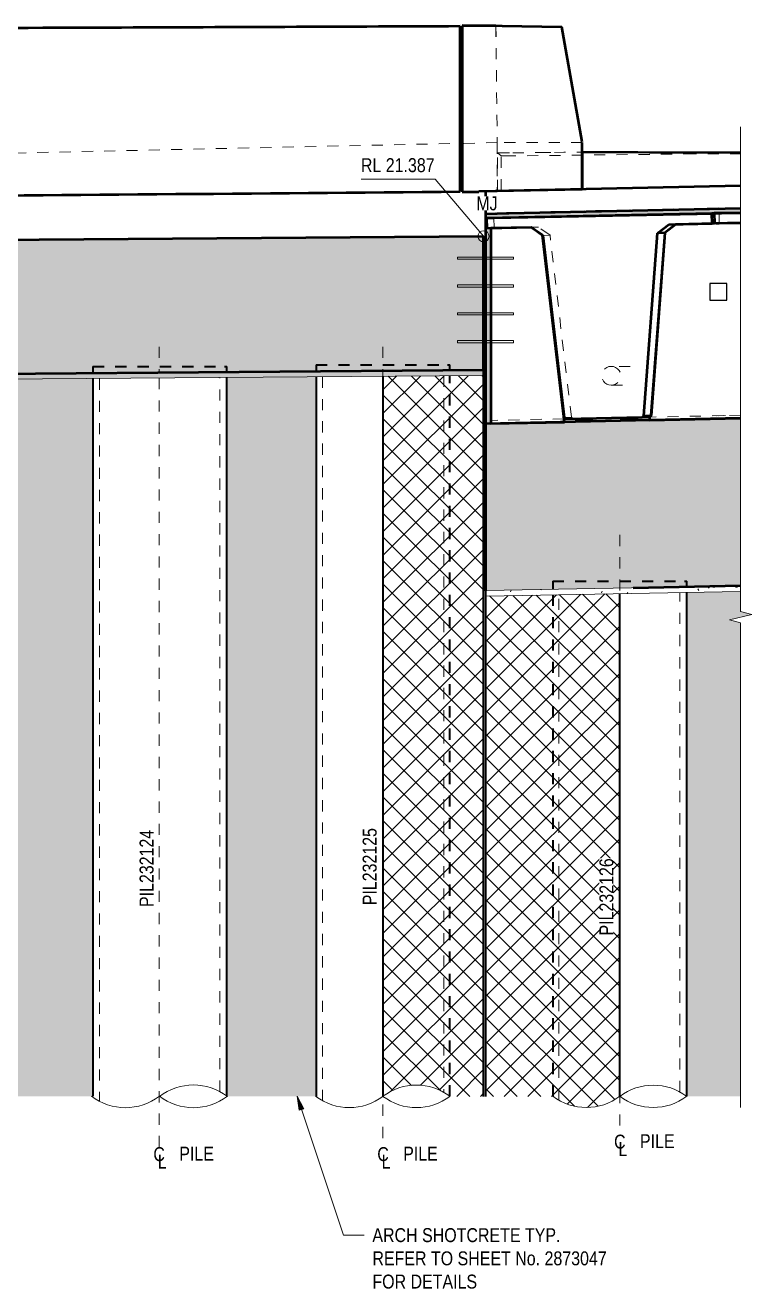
# Model space of a CAD drawing. Header units: metres. Extents: x 0 to 50, y 2 to 551.
# Drawn here: x 32.48 to 38.99, y 11.94 to 23.28 of the extents above; entities that cross this region are included whole.
import ezdxf

# ---------------------------------------------------------------- set-up
doc = ezdxf.new("R2010")
doc.units = ezdxf.units.M
for name, pattern in [('Dash', [0.00635, 0.003175, -0.003175]), ('JacobsCenter', [0.015, 0.009, -0.0015, 0.003, -0.0015]), ('JacobsDash', [0.0045, 0.003, -0.0015])]:
    doc.linetypes.add(name, pattern=pattern)
for name, color, linetype, lineweight in [('A-ANNO-NOTE', 7, 'Continuous', 9), ('A-DETL', 7, 'Continuous', 13), ('A-DETL-GENF', 7, 'Continuous', 9), ('A-FLOR', 7, 'Continuous', 50), ('A-FLOR-HDLN', 7, 'JacobsDash', 18), ('A-GENM', 7, 'Continuous', 35), ('A-GENM-HDLN', 7, 'JacobsDash', 18), ('C-TOPO', 7, 'Continuous', 9), ('C-TOPO-HDLN', 7, 'Dash', 9), ('G-ANNO-DIMS', 7, 'Continuous', 9), ('G-ANNO-TEXT', 7, 'Continuous', 9), ('S-BEAM', 7, 'Continuous', 50), ('S-BEAM-HDLN', 7, 'JacobsDash', 18), ('S-FNDN', 7, 'Continuous', 50), ('S-FNDN-HDLN', 7, 'JacobsDash', 18), ('S-FNDN-IDEN', 7, 'Continuous', 18)]:
    doc.layers.add(name, color=color, linetype=linetype, lineweight=lineweight)
doc.styles.add('Arial Narrow_3', font='ARIALN.TTF', dxfattribs={"height": 0.125})
pattern_1 = [(45, (31.63272, 21.895), (-0.106066, 0.106066), []), (135, (31.63272, 21.895), (-0.106066, -0.106066), [])]
pattern_2 = [(0, (31.63272, 21.895), (0.4064, 0.1016), [0.01676, -0.28804, 0.01676, -0.28804, -1.626]), (0, (31.63272, 21.895), (0.4064, 0.1016), [-0.6096, 0.01676, -0.59284, 0.01676, -0.28804, -0.7112]), (0, (31.63272, 21.895), (0.4064, 0.1016), [-1.524, 0.01676, -0.18644, 0.01676, -0.49124]), (120, (31.78472, 21.945), (-0.2911882, 0.3011527), [0.01676, -0.28804, 0.01676, -0.28804, -1.626]), (120, (31.78472, 21.945), (-0.2911882, 0.3011527), [-0.6096, 0.01676, -0.59284, 0.01676, -0.28804, -0.7112]), (120, (31.78472, 21.945), (-0.2911882, 0.3011527), [-1.524, 0.01676, -0.18644, 0.01676, -0.49124]), (240, (31.83572, 22.149), (-0.1152118, -0.4027527), [0.01676, -0.28804, 0.01676, -1.914]), (240, (31.83572, 22.149), (-0.1152118, -0.4027527), [-0.32156, -0.28804, 0.01676, -0.59284, -1.016]), (240, (31.83572, 22.149), (-0.1152118, -0.4027527), [-1.219, 0.01676, -0.28804, 0.01676, -0.69444]), (240, (31.83572, 22.149), (-0.1152118, -0.4027527), [-1.541, -0.18644, 0.01676, -0.49124])]

# ---------------------------------------------------------------- blocks, each defined once
blk = doc.blocks.new('03_SFR_ACS_Abutment_BR08_Retaining wall CS - ABUTMENT EAST_BR8_1-7988247-DRG-2873063 - ABUTMENT B1 ELEVATION')
at = {"layer": 'S-BEAM', "linetype": 'JacobsDash', "lineweight": 18, "true_color": 0xc0c0c0}
blk.add_hatch(color=9, dxfattribs=at).paths.add_polyline_path([(-1145.823, 20.11), (-1135.842, 20.187), (-1135.842, 21.387), (-1145.823, 21.31), (-1145.823, 20.187)])
at = {"layer": 'S-BEAM'}
for p, q in [((-1145.823, 21.31), (-1135.842, 21.387)), ((-1135.842, 20.187), (-1135.842, 21.387)), ((-1145.823, 21.31), (-1145.823, 20.11)), ((-1145.823, 20.11), (-1135.842, 20.187))]:
    blk.add_line(p, q, dxfattribs=at)
blk = doc.blocks.new('01_SFO_FRP_Pile_CastInPlace_CS_BR08 - CAST-IN-PLACE PILE - 1200-8661432-DRG-2873063 - ABUTMENT B1 ELEVATION')
at = {"layer": 'S-FNDN', "lineweight": 35}
for p, q in [((-1134.02, 18.241), (-1134.02, 18.242)), ((-1134.02, 13.669), (-1134.02, 18.191))]:
    blk.add_line(p, q, dxfattribs=at)
at = {"layer": 'S-FNDN-HDLN', "lineweight": 35}
for p, q in [((-1135.22, 18.293), (-1135.22, 18.219)), ((-1135.22, 18.293), (-1134.041, 18.293)), ((-1134.041, 18.293), (-1134.02, 18.293)), ((-1134.02, 18.242), (-1134.02, 18.293)), ((-1135.22, 18.169), (-1135.22, 13.669))]:
    blk.add_line(p, q, dxfattribs=at)
blk = doc.blocks.new('06_SFR_GCT_Girder_SuperT_BR08Edge_CS - Super T - 1815-6266069-DRG-2873063 - ABUTMENT B1 ELEVATION')
at = {"layer": 'S-BEAM'}
for p, q in [((-1133.537, 21.597), (-1133.773, 21.593)), ((-1133.773, 21.593), (-1133.709, 21.594)), ((-1133.773, 21.593), (-1133.771, 21.503)), ((-1133.709, 21.594), (-1133.537, 21.598)), ((-1133.771, 21.503), (-1133.537, 21.507))]:
    blk.add_line(p, q, dxfattribs=at)
at = {"layer": 'S-BEAM-HDLN', "color": 8, "true_color": 0x808080}
for p, q in [((-1133.763, 21.503), (-1133.707, 21.504)), ((-1133.537, 21.508), (-1133.707, 21.504)), ((-1133.672, 19.779), (-1133.736, 19.776)), ((-1133.537, 19.782), (-1133.672, 19.779))]:
    blk.add_line(p, q, dxfattribs=at)
blk = doc.blocks.new('06_SFR_GCT_Girder_SuperT_BR08Edge_CS - Super T - 1815-6266048-DRG-2873063 - ABUTMENT B1 ELEVATION')
at = {"layer": 'S-BEAM'}
for p, q in [((-1135.104, 19.749), (-1135.12, 19.748)), ((-1134.353, 19.764), (-1134.355, 19.764))]:
    blk.add_line(p, q, dxfattribs=at)
at = {"layer": 'S-BEAM-HDLN', "color": 8, "true_color": 0x808080}
for p, q in [((-1135.712, 19.736), (-1135.777, 19.732)), ((-1135.12, 19.748), (-1135.712, 19.736)), ((-1135.081, 19.749), (-1135.104, 19.749)), ((-1134.419, 19.763), (-1135.078, 19.749)), ((-1134.355, 19.764), (-1134.419, 19.763)), ((-1133.693, 19.778), (-1134.353, 19.764)), ((-1133.693, 19.778), (-1133.757, 19.775))]:
    blk.add_line(p, q, dxfattribs=at)
blk = doc.blocks.new('20_SFR_WSC_ShotcreteWall_ArchFlatBack_Datum - ArchWall_PileSize_1200-8656066-DRG-2873063 - ABUTMENT B1 ELEVATION')
at = {"layer": 'A-GENM', "linetype": 'JacobsDash', "lineweight": 18, "true_color": 0x9ab29e}
h = blk.add_hatch(color=253, dxfattribs=at)
h.paths.add_polyline_path([(-1133.824, 13.669), (-1133.537, 13.669), (-1133.537, 17.919), (-1133.637, 17.944), (-1133.437, 17.994), (-1133.537, 18.019), (-1133.537, 18.2), (-1134.021, 18.191), (-1134.02, 13.669), (-1133.861, 13.669)])
h.paths.add_polyline_path([(-1134.021, 18.241), (-1133.537, 18.25), (-1133.537, 18.251), (-1134.021, 18.241)])
at = {"layer": 'A-GENM', "color": 252, "true_color": 0x888888, "flags": 128}
blk.add_lwpolyline([(-1133.537, 18.251), (-1133.612, 18.25), (-1133.719, 18.247), (-1133.824, 18.245), (-1133.925, 18.243), (-1134.021, 18.241)], dxfattribs=at)
at = {"layer": 'A-GENM-HDLN', "color": 252, "true_color": 0x888888}
for p, q in [((-1134.082, 13.709), (-1134.082, 18.19)), ((-1134.021, 18.241), (-1134.023, 18.241)), ((-1134.023, 18.191), (-1134.023, 13.671))]:
    blk.add_line(p, q, dxfattribs=at)
at = {"layer": 'A-GENM-HDLN', "color": 252, "true_color": 0x888888, "flags": 128}
blk.add_lwpolyline([(-1134.082, 18.24), (-1134.053, 18.241), (-1134.034, 18.241), (-1134.023, 18.241)], dxfattribs=at)
blk = doc.blocks.new('05_SFO_BPE_Twin_Pedestal_Sq125_CS_BR08-ABUT_B - 525 Wide Pedestal _125L x 125W x20H_-6054781-DRG-2873063 - ABUTMENT B1 ELEVATION')
at = {"layer": 'S-FNDN', "lineweight": 35}
for p, q in [((-1135.012, 19.742), (-1134.889, 19.744)), ((-1135.012, 19.722), (-1135.012, 19.742)), ((-1134.889, 19.744), (-1134.868, 19.745)), ((-1134.889, 19.744), (-1134.889, 19.724)), ((-1134.867, 19.725), (-1134.868, 19.745)), ((-1134.606, 19.75), (-1134.483, 19.753)), ((-1134.606, 19.73), (-1134.606, 19.75)), ((-1134.483, 19.753), (-1134.462, 19.753)), ((-1134.483, 19.753), (-1134.483, 19.733)), ((-1134.461, 19.733), (-1134.462, 19.753))]:
    blk.add_line(p, q, dxfattribs=at)
at = {"layer": 'S-FNDN-HDLN', "lineweight": 35}
for p, q in [((-1134.99, 19.722), (-1134.991, 19.742)), ((-1134.584, 19.731), (-1134.585, 19.751))]:
    blk.add_line(p, q, dxfattribs=at)
blk = doc.blocks.new('01_SFO_FRP_Pile_CastInPlace_CS_BR08 - CAST-IN-PLACE PILE - 1200-8641665-DRG-2873063 - ABUTMENT B1 ELEVATION')
at = {"layer": 'S-FNDN', "lineweight": 35}
blk.add_line((-1137.343, 20.125), (-1137.343, 13.668), dxfattribs=at)
at = {"layer": 'S-FNDN-HDLN', "lineweight": 35}
for p, q in [((-1137.343, 20.234), (-1137.343, 20.175)), ((-1137.343, 20.234), (-1136.163, 20.234)), ((-1136.163, 20.234), (-1136.143, 20.234)), ((-1136.143, 20.184), (-1136.143, 20.234)), ((-1136.143, 13.669), (-1136.143, 20.134))]:
    blk.add_line(p, q, dxfattribs=at)
blk = doc.blocks.new('01_SFO_FRP_Pile_CastInPlace_CS_BR08 - CAST-IN-PLACE PILE - 1200-8641633-DRG-2873063 - ABUTMENT B1 ELEVATION')
at = {"layer": 'S-FNDN', "lineweight": 35}
for p, q in [((-1139.343, 20.11), (-1139.343, 13.669)), ((-1138.143, 13.673), (-1138.143, 20.119))]:
    blk.add_line(p, q, dxfattribs=at)
at = {"layer": 'S-FNDN-HDLN', "lineweight": 35}
for p, q in [((-1139.343, 20.218), (-1139.343, 20.16)), ((-1139.343, 20.218), (-1138.163, 20.218)), ((-1138.163, 20.218), (-1138.143, 20.218)), ((-1138.143, 20.169), (-1138.143, 20.218))]:
    blk.add_line(p, q, dxfattribs=at)
blk = doc.blocks.new('20_SFR_WSC_ShotcreteWall_ArchFlatBack_Datum - ArchWall_PileSize_1200-8655727-DRG-2873063 - ABUTMENT B1 ELEVATION')
at = {"layer": 'A-GENM', "linetype": 'JacobsDash', "lineweight": 18, "true_color": 0x9ab29e}
blk.add_hatch(color=253, dxfattribs=at).paths.add_polyline_path([(-1140.105, 13.669), (-1139.343, 13.669), (-1139.343, 20.11), (-1140.143, 20.104), (-1140.143, 13.681), (-1140.125, 13.669), (-1140.119, 13.669)])
at = {"layer": 'A-GENM-HDLN', "color": 252, "true_color": 0x888888}
for p, q in [((-1140.205, 13.718), (-1140.205, 20.103)), ((-1140.147, 20.104), (-1140.147, 13.683)), ((-1139.343, 13.669), (-1139.343, 20.11)), ((-1139.284, 20.11), (-1139.284, 13.624))]:
    blk.add_line(p, q, dxfattribs=at)
blk = doc.blocks.new('20_SFR_WSC_ShotcreteWall_ArchFlatBack_Datum - ArchWall_PileSize_1200-8655988-DRG-2873063 - ABUTMENT B1 ELEVATION')
at = {"layer": 'A-GENM', "linetype": 'JacobsDash', "lineweight": 18, "true_color": 0x9ab29e}
blk.add_hatch(color=253, dxfattribs=at).paths.add_polyline_path([(-1137.343, 13.668), (-1137.343, 20.125), (-1138.143, 20.119), (-1138.143, 13.673), (-1138.137, 13.669), (-1137.345, 13.669)])
at = {"layer": 'A-GENM-HDLN', "color": 252, "true_color": 0x888888}
for p, q in [((-1138.205, 20.169), (-1138.205, 20.17)), ((-1138.205, 13.712), (-1138.205, 20.119)), ((-1138.147, 20.17), (-1138.147, 20.169)), ((-1138.147, 20.119), (-1138.147, 13.675)), ((-1137.343, 13.668), (-1137.343, 20.125)), ((-1137.284, 20.126), (-1137.284, 13.63))]:
    blk.add_line(p, q, dxfattribs=at)
at = {"layer": 'A-GENM-HDLN', "color": 252, "true_color": 0x888888, "flags": 128}
for points in [[(-1138.205, 20.17), (-1138.177, 20.17), (-1138.157, 20.17), (-1138.147, 20.17)], [(-1137.922, 20.171), (-1137.95, 20.171), (-1138.05, 20.17), (-1138.147, 20.17)]]:
    blk.add_lwpolyline(points, dxfattribs=at)
blk = doc.blocks.new('CS_DET_Pile-Column_BreakLine - CS_Tubular BreakLine-5378540-DRG-2873063 - ABUTMENT B1 ELEVATION')
at = {"layer": 'A-DETL-GENF', "lineweight": 18}
for centre, start, end in [((-1140.43, 13.265), 52.9573, 127.0427), ((-1141.04, 14.073), 232.9573, 307.0427), ((-1140.43, 14.073), 232.9573, 307.0427)]:
    blk.add_arc(centre, 0.506, start, end, dxfattribs=at)
blk = doc.blocks.new('CS_DET_Pile-Column_BreakLine - CS_Tubular BreakLine-8855198-DRG-2873063 - ABUTMENT B1 ELEVATION')
at = {"layer": 'A-DETL-GENF', "lineweight": 18}
for centre, start, end in [((-1136.443, 13.271), 52.9573, 127.0427), ((-1137.044, 14.067), 232.9573, 307.0427), ((-1136.443, 14.067), 232.9573, 307.0427)]:
    blk.add_arc(centre, 0.499, start, end, dxfattribs=at)
blk = doc.blocks.new('BREAK LINE - INPUT VIEW SCALE_R13 - Std Break-8008023-DRG-2873063 - ABUTMENT B1 ELEVATION')
at = {"layer": 'A-DETL-GENF'}
for p, q in [((-1133.537, 22.369), (-1133.537, 18.25)), ((-1133.537, 18.2), (-1133.537, 18.019)), ((-1133.437, 17.994), (-1133.637, 17.944)), ((-1133.637, 17.944), (-1133.537, 17.919)), ((-1133.537, 18.019), (-1133.437, 17.994)), ((-1133.537, 17.919), (-1133.537, 13.569))]:
    blk.add_line(p, q, dxfattribs=at)
blk = doc.blocks.new('CS_DET_Pile-Column_BreakLine - CS_Tubular BreakLine-9194527-DRG-2873063 - ABUTMENT B1 ELEVATION')
at = {"layer": 'A-DETL-GENF', "lineweight": 18}
for centre, start, end in [((-1134.32, 13.271), 52.9573, 127.0427), ((-1134.92, 14.067), 232.9573, 307.0427), ((-1134.32, 14.067), 232.9573, 307.0427)]:
    blk.add_arc(centre, 0.498, start, end, dxfattribs=at)
blk = doc.blocks.new('CS_Annot_Centreline Symbol1 - CS_Annot_Centreline Symbol 2-5069981-DRG-2873063 - ABUTMENT B1 ELEVATION')
at = {"layer": 'A-ANNO-NOTE', "char_height": 0.125, "attachment_point": 1, "style": 'Arial Narrow_3'}
for s, insert, width in [('C  ', (-1140.789, 13.213), 0.22046), ('L', (-1140.75, 13.146), 0.0962)]:
    blk.add_mtext(s, dxfattribs=dict(at, insert=insert, width=width))

msp = doc.modelspace()

# ---------------------------------------------------------------- hatches: boundary and pattern name
at = {"layer": 'A-DETL-GENF'}
h = msp.add_hatch(dxfattribs=at)
h.set_pattern_fill('FP_3', color=256, style=0, pattern_type=2)
h.set_pattern_definition(pattern_2)
h.paths.add_polyline_path([(26.6053, 20.06), (36.5868, 20.1368), (36.5868, 20.1868), (26.6053, 20.11)])
h = msp.add_hatch(dxfattribs=at)
h.set_pattern_fill('FP_3', color=256, style=0, pattern_type=2)
h.set_pattern_definition(pattern_2)
h.paths.add_polyline_path([(36.6071, 18.1581), (38.8915, 18.1997), (38.8915, 18.2497), (36.6071, 18.2081)])
at = {"layer": 'A-GENM', "lineweight": 9, "true_color": 0xd9e4d9}
h = msp.add_hatch(dxfattribs=at)
h.set_pattern_fill('FP_2', color=254, style=0, pattern_type=2)
h.set_pattern_definition(pattern_1)
h.paths.add_polyline_path([(36.587, 13.6689), (36.5868, 20.1368), (35.6857, 20.1299), (35.6857, 13.6694), (35.745, 13.7078), (35.81, 13.7377), (35.8787, 13.758), (35.9495, 13.7683), (36.0211, 13.7683), (36.0919, 13.758), (36.1606, 13.7377), (36.2256, 13.7078), (36.2857, 13.6689), (36.3652, 13.6689)])
h = msp.add_hatch(dxfattribs=at)
h.set_pattern_fill('FP_2', color=254, style=0, pattern_type=2)
h.set_pattern_definition(pattern_1)
h.paths.add_polyline_path([(37.5441, 13.5697), (37.6148, 13.5799), (37.6834, 13.6002), (37.7484, 13.6301), (37.8083, 13.6689), (37.8083, 18.18), (36.6071, 18.1581), (36.6071, 18.2035), (36.6064, 18.2035), (36.6064, 13.6689), (37.2083, 13.6689), (37.2683, 13.6301), (37.3332, 13.6002), (37.4018, 13.5799), (37.4726, 13.5697)])
at = {"layer": 'G-ANNO-TEXT'}
msp.add_hatch(color=256, dxfattribs=at).paths.add_polyline_path([(34.9151, 13.6698), (34.9338, 13.5443), (34.9756, 13.5583)])
at = {"layer": 'S-BEAM', "lineweight": 5, "true_color": 0xc0c0c0}
h = msp.add_hatch(color=9, dxfattribs=at)
h.paths.add_polyline_path([(36.6063, 19.7041), (36.6518, 19.7051), (36.6518, 21.4599), (36.617, 21.4592), (36.6152, 21.5492), (36.7544, 21.5525), (38.6555, 21.5915), (38.6555, 21.5926), (38.7197, 21.5943), (38.8915, 21.5978), (38.8915, 21.6387), (36.6063, 21.589), (36.6063, 19.7051)])
h.paths.add_polyline_path([(37.3123, 19.7193), (37.417, 19.7215), (37.4165, 19.7415), (37.5611, 19.7446), (37.5615, 19.7246), (37.8229, 19.7302), (37.8225, 19.7502), (37.967, 19.7533), (37.9674, 19.7333), (38.0751, 19.7356), (38.0752, 19.7642), (38.089, 19.778), (38.2129, 21.4163), (38.3114, 21.4933), (38.6008, 21.4999), (38.3108, 21.494), (38.2114, 21.4173), (38.0875, 19.7774), (38.0733, 19.7641), (37.9444, 19.7611), (37.3248, 19.7484), (37.3101, 19.7611), (37.1194, 21.3946), (37.0165, 21.4674), (36.7156, 21.461), (37.0151, 21.4653), (37.1153, 21.3944), (37.3103, 19.7364)])
h.paths.add_polyline_path([(38.6571, 21.5012), (38.8915, 21.5065), (38.8915, 21.5074), (38.7006, 21.5035), (38.7006, 21.5024)])
msp.add_hatch(color=9, dxfattribs=at).paths.add_polyline_path([(36.6063, 18.2038), (36.6071, 18.2038), (36.6071, 18.2081), (37.9278, 18.2321), (38.8915, 18.2528), (38.8915, 19.7532), (36.6063, 19.7041), (36.6063, 18.9087)])

# ---------------------------------------------------------------- linework, layer by layer
at = {"layer": 'A-DETL', "lineweight": 50}
for p in [(36.397, 23.28), (37.4718, 22.233)]:
    msp.add_line(p, (37.2894, 23.2673), dxfattribs=at)
at = {"layer": 'A-DETL', "lineweight": 18}
for p, q in [((36.3549, 21.2004), (36.8549, 21.2004)), ((36.3549, 21.1804), (36.3549, 21.2004)), ((36.8549, 21.1804), (36.3549, 21.1804)), ((36.8549, 21.2004), (36.8549, 21.1804)), ((36.3549, 20.9504), (36.8549, 20.9504)), ((36.3549, 20.9304), (36.3549, 20.9504)), ((36.8549, 20.9304), (36.3549, 20.9304)), ((36.8549, 20.9504), (36.8549, 20.9304)), ((36.3549, 20.7004), (36.8549, 20.7004)), ((36.3549, 20.6804), (36.3549, 20.7004)), ((36.8549, 20.6804), (36.3549, 20.6804)), ((36.8549, 20.7004), (36.8549, 20.6804)), ((36.3549, 20.4504), (36.8549, 20.4504)), ((36.3549, 20.4304), (36.3549, 20.4504)), ((36.8549, 20.4304), (36.3549, 20.4304)), ((36.8549, 20.4504), (36.8549, 20.4304)), ((36.5868, 20.1868), (26.6053, 20.11)), ((36.5868, 20.1368), (36.5868, 20.1868)), ((26.6053, 20.06), (36.5868, 20.1368)), ((38.8915, 18.2497), (36.6071, 18.2081)), ((36.6071, 18.2081), (36.6071, 18.1581)), ((36.6071, 18.1581), (38.8915, 18.1997))]:
    msp.add_line(p, q, dxfattribs=at)
at = {"layer": 'A-DETL', "lineweight": 25}
for p, q in [((38.7685, 20.962), (38.616, 20.962)), ((38.616, 20.962), (38.616, 20.812)), ((38.7685, 20.812), (38.7685, 20.962)), ((38.616, 20.812), (38.7685, 20.812))]:
    msp.add_line(p, q, dxfattribs=at)
at = {"layer": 'A-DETL', "linetype": 'JacobsCenter'}
for p, q in [((33.6781, 20.3949), (33.6781, 20.1644)), ((35.6857, 20.3949), (35.6857, 13.1949)), ((33.6781, 20.1144), (33.6781, 13.1949)), ((37.8082, 18.7069), (37.8082, 13.3069))]:
    msp.add_line(p, q, dxfattribs=at)
at = {"layer": 'A-DETL', "lineweight": 9}
msp.add_line((38.8915, 18.1997), (38.8915, 18.2497), dxfattribs=at)
at = {"layer": 'A-FLOR'}
for p, q in [((36.377, 21.7869), (36.377, 23.2708)), ((36.6981, 23.2759), (36.397, 23.2746)), ((36.397, 23.2746), (36.397, 21.7856)), ((36.397, 21.7856), (36.5455, 21.7868)), ((36.5455, 21.7902), (36.6981, 21.7935)), ((36.5455, 21.7868), (36.5455, 21.7902)), ((36.5455, 21.7868), (36.5458, 21.7871)), ((36.5458, 21.7902), (36.5458, 21.7871)), ((36.8137, 21.7936), (36.6056, 21.789)), ((36.6056, 21.789), (36.6067, 21.7915)), ((36.6056, 21.789), (36.6056, 21.589)), ((36.6993, 21.7936), (36.6981, 21.7935)), ((36.6991, 21.7935), (37.4725, 21.8104)), ((38.8915, 21.8387), (36.8137, 21.7936)), ((36.6056, 21.589), (36.8137, 21.5936)), ((36.8137, 21.5936), (38.8915, 21.6387))]:
    msp.add_line(p, q, dxfattribs=at)
at = {"layer": 'A-FLOR', "lineweight": 18}
msp.add_line((36.8137, 21.7936), (38.2408, 21.8268), dxfattribs=at)
at = {"layer": 'A-FLOR', "flags": 128}
for points in [[(36.3777, 22.2206), (36.3776, 22.3519), (36.3775, 22.4832), (36.3774, 22.6144), (36.3774, 22.7457), (36.3773, 22.877), (36.3772, 23.0082), (36.3771, 23.1395), (36.377, 23.2708)], [(37.4725, 21.8104), (37.4726, 21.8798), (37.4726, 21.9491), (37.4726, 22.0185), (37.4727, 22.0879), (37.4727, 22.1573), (37.4728, 22.2267)], [(36.3777, 21.7876), (36.3777, 21.8598), (36.3777, 21.932), (36.3777, 22.0041), (36.3777, 22.0763), (36.3777, 22.1485), (36.3777, 22.2206)], [(36.377, 21.7869), (36.3772, 21.7871), (36.3775, 21.7874), (36.3777, 21.7876)]]:
    msp.add_lwpolyline(points, dxfattribs=at)
at = {"layer": 'A-FLOR'}
for points, knots in [([(36.377, 23.2708), (35.2607, 23.2662), (32.7489, 23.256), (30.2371, 23.246), (28.8417, 23.2404)], [0, 0, 0, 0, 0.4444444, 1, 1, 1, 1]), ([(27.645, 21.7153), (28.7428, 21.7243), (31.6535, 21.7481), (34.5642, 21.772), (36.377, 21.7869)], [0.10799777, 0.10799777, 0.10799777, 0.10799777, 0.44444444, 1, 1, 1, 1])]:
    msp.add_open_spline(points, degree=3, knots=knots, dxfattribs=at)
at = {"layer": 'A-FLOR-HDLN'}
for p, q in [((36.6974, 23.2759), (36.7104, 22.2271)), ((36.6981, 23.2759), (36.71, 22.2271)), ((36.3977, 22.2203), (36.3971, 23.1989)), ((36.71, 22.2271), (36.3977, 22.2203)), ((36.71, 22.2271), (36.71, 21.7944)), ((36.7104, 22.2271), (36.7109, 21.7944)), ((26.5878, 22.0074), (36.3777, 22.2206)), ((36.3977, 21.786), (36.3977, 22.2203)), ((36.3777, 21.7876), (28.1458, 21.7195)), ((36.3977, 21.786), (36.3971, 21.7857)), ((36.5458, 21.7871), (36.3977, 21.786)), ((36.5458, 21.7908), (36.5455, 21.7902)), ((36.71, 21.7944), (36.5458, 21.7908)), ((36.5458, 21.7908), (36.5458, 21.7902)), ((36.6067, 21.7915), (36.6082, 21.7948)), ((36.6082, 21.7948), (38.8915, 21.845)), ((36.6082, 21.5948), (36.6082, 21.7948)), ((36.71, 21.7944), (36.6993, 21.7936)), ((36.7109, 21.7944), (36.7, 21.7936)), ((38.265, 21.8273), (38.8915, 21.8419)), ((36.6082, 21.5948), (36.6057, 21.5891)), ((38.8915, 21.645), (36.6082, 21.5948)), ((38.8915, 21.6419), (36.8459, 21.5943))]:
    msp.add_line(p, q, dxfattribs=at)
for points, knots in [([(37.4728, 22.2267), (37.4726, 22.2267), (37.4633, 22.2267), (37.4445, 22.2268), (37.4167, 22.2269), (37.3892, 22.2269), (37.3611, 22.227), (37.3323, 22.227), (37.3039, 22.2271), (37.2756, 22.2271), (37.2468, 22.2272), (37.2176, 22.2272), (37.1886, 22.2272), (37.1597, 22.2273), (37.1302, 22.2273), (37.1005, 22.2273), (37.0711, 22.2273), (37.0419, 22.2273), (37.012, 22.2273), (36.9868, 22.2273), (36.9668, 22.2273), (36.9519, 22.2273), (36.9371, 22.2273), (36.9225, 22.2273), (36.9074, 22.2273), (36.8921, 22.2273), (36.8771, 22.2273), (36.8626, 22.2273), (36.8488, 22.2273), (36.8343, 22.2273), (36.8194, 22.2273), (36.8043, 22.2273), (36.7892, 22.2272), (36.7774, 22.2272), (36.7681, 22.2272), (36.7613, 22.2272), (36.7548, 22.2272), (36.7491, 22.2272), (36.7443, 22.2272), (36.7393, 22.2272), (36.7322, 22.2272), (36.7219, 22.2272), (36.7143, 22.2272), (36.7104, 22.2271)], [0.79676387, 0.79676387, 0.79676387, 0.79676387, 0.796875, 0.8046875, 0.8125, 0.8203125, 0.828125, 0.8359375, 0.84375, 0.8515625, 0.859375, 0.8671875, 0.875, 0.8828125, 0.890625, 0.8984375, 0.90625, 0.9140625, 0.921875, 0.9296875, 0.93359375, 0.9375, 0.94140625, 0.9453125, 0.94921875, 0.953125, 0.95703125, 0.9609375, 0.96484375, 0.96875, 0.97265625, 0.9765625, 0.98046875, 0.984375, 0.98632812, 0.98828125, 0.99023438, 0.9921875, 0.99316406, 0.99414062, 0.99609375, 0.99804688, 1, 1, 1, 1]), ([(36.8426, 21.7973), (36.8424, 21.7973), (36.8314, 21.797), (36.8094, 21.7965), (36.7875, 21.7961), (36.7765, 21.7958)], [-0.167162967, -0.167162967, -0.167162967, -0.167162967, -0.166666667, -0.125, -0.083333333, -0.083333333, -0.083333333, -0.083333333]), ([(36.9729, 21.8), (36.9726, 21.8), (36.9615, 21.7998), (36.9396, 21.7993), (36.9179, 21.7989), (36.9071, 21.7986)], [-0.334405631, -0.334405631, -0.334405631, -0.334405631, -0.333333333, -0.291666667, -0.25, -0.25, -0.25, -0.25]), ([(37.1017, 21.8027), (37.1014, 21.8027), (37.0904, 21.8025), (37.0689, 21.8021), (37.0477, 21.8016), (37.0369, 21.8014)], [-0.501228127, -0.501228127, -0.501228127, -0.501228127, -0.5, -0.458333333, -0.416666667, -0.416666667, -0.416666667, -0.416666667]), ([(37.2285, 21.8054), (37.2281, 21.8054), (37.2174, 21.8051), (37.1962, 21.8047), (37.1752, 21.8043), (37.1646, 21.8041)], [-0.667989009, -0.667989009, -0.667989009, -0.667989009, -0.666666667, -0.625, -0.583333333, -0.583333333, -0.583333333, -0.583333333]), ([(37.3526, 21.8079), (37.3523, 21.8079), (37.3418, 21.8077), (37.3209, 21.8073), (37.3003, 21.8069), (37.2899, 21.8066)], [-0.834646976, -0.834646976, -0.834646976, -0.834646976, -0.833333333, -0.791666667, -0.75, -0.75, -0.75, -0.75])]:
    msp.add_open_spline(points, degree=3, knots=knots, dxfattribs=at)
for points in [[(36.7113, 21.7944), (36.7112, 21.7944), (36.711, 21.7944), (36.7109, 21.7944)], [(37.4412, 21.8097), (37.4316, 21.8095), (37.422, 21.8093), (37.4124, 21.8091)]]:
    msp.add_open_spline(points, degree=3, dxfattribs=at)
at = {"layer": 'A-GENM', "color": 252, "true_color": 0x888888}
for p, q in [((36.587, 13.6689), (36.587, 20.1844)), ((35.6857, 20.1299), (35.6857, 13.6689)), ((36.6071, 18.2035), (36.6064, 18.2035)), ((36.6064, 18.2035), (36.6064, 13.6689)), ((37.8083, 13.6689), (37.8083, 18.18))]:
    msp.add_line(p, q, dxfattribs=at)
at = {"layer": 'A-GENM-HDLN', "color": 252, "true_color": 0x888888}
for p, q in [((35.6857, 20.1844), (35.6857, 20.1799)), ((36.2688, 20.1844), (35.6857, 20.1844)), ((35.6857, 20.1844), (35.771, 20.1844)), ((36.2311, 20.1341), (36.2311, 13.7043)), ((37.2628, 13.6336), (37.2628, 18.17))]:
    msp.add_line(p, q, dxfattribs=at)
at = {"layer": 'C-TOPO'}
for p, q in [((37.4727, 22.1428), (37.4736, 22.1428)), ((37.4736, 21.8104), (37.4725, 21.8104))]:
    msp.add_line(p, q, dxfattribs=at)
at = {"layer": 'C-TOPO', "lineweight": 40}
for p, q in [((37.7612, 22.1425), (37.4736, 22.1428)), ((37.4736, 22.1428), (37.4736, 21.8104)), ((37.8637, 22.1423), (37.7612, 22.1425)), ((37.9693, 22.1407), (37.8637, 22.1423)), ((38.0714, 22.1387), (37.9693, 22.1407)), ((38.797, 22.1381), (38.0714, 22.1387)), ((38.8837, 22.137), (38.797, 22.1381)), ((38.8915, 22.1368), (38.8837, 22.137)), ((37.4736, 21.8104), (37.6762, 21.8148)), ((37.6762, 21.8148), (38.8915, 21.8406))]:
    msp.add_line(p, q, dxfattribs=at)
at = {"layer": 'C-TOPO-HDLN'}
for p, q in [((36.7114, 21.7944), (36.7114, 22.1348)), ((36.7114, 22.1348), (36.7463, 22.1071)), ((36.778, 22.1071), (38.3977, 22.1252)), ((38.3977, 22.1252), (38.8915, 22.1248)), ((36.7463, 21.7993), (36.7463, 22.1071)), ((36.7463, 22.1071), (36.7466, 22.1071)), ((36.7466, 22.1071), (36.7551, 22.1071)), ((36.7551, 22.1071), (36.761, 22.1071)), ((36.761, 22.1071), (36.778, 22.1071)), ((36.7766, 21.7958), (36.7114, 21.7944)), ((36.7463, 21.7993), (36.7118, 21.7945)), ((38.8915, 21.846), (36.7463, 21.7993)), ((36.9072, 21.7986), (36.8426, 21.7973)), ((37.0371, 21.8014), (36.9729, 21.8)), ((37.1649, 21.8041), (37.1018, 21.8027)), ((37.2903, 21.8067), (37.2285, 21.8054)), ((37.4409, 21.8097), (37.3526, 21.8079))]:
    msp.add_line(p, q, dxfattribs=at)
at = {"layer": 'C-TOPO-HDLN', "flags": 128}
for points in [[(36.7191, 22.1345), (36.7846, 22.1346), (36.8499, 22.1347)], [(36.8499, 22.1347), (36.9709, 22.1361), (37.0906, 22.1378)], [(37.0906, 22.1378), (37.1574, 22.1386), (37.2236, 22.1394)], [(37.2236, 22.1394), (37.3084, 22.1404), (37.3918, 22.1415), (37.4727, 22.1428)]]:
    msp.add_lwpolyline(points, dxfattribs=at)
at = {"layer": 'C-TOPO-HDLN'}
msp.add_ellipse((36.6395, 22.1822), major_axis=(-1.9743, 0.0808), ratio=0.0224819, start_param=1.6081445, end_param=1.6120792, dxfattribs=at)
at = {"layer": 'G-ANNO-DIMS', "lineweight": 18}
for p, q in [((36.1527, 21.899), (35.4897, 21.899)), ((36.5872, 21.3868), (36.1527, 21.899))]:
    msp.add_line(p, q, dxfattribs=at)
msp.add_circle((36.5872, 21.3868), 0.05, dxfattribs=at)
at = {"layer": 'G-ANNO-TEXT'}
for p, q in [((34.9151, 13.6698), (34.9338, 13.5443)), ((34.9756, 13.5583), (34.9151, 13.6698)), ((34.9151, 13.6698), (35.3321, 12.4235)), ((34.9338, 13.5443), (34.9756, 13.5583)), ((35.3321, 12.4235), (35.5159, 12.4235))]:
    msp.add_line(p, q, dxfattribs=at)
at = {"layer": 'S-BEAM'}
for p, q in [((36.6063, 21.589), (36.6063, 19.7041)), ((38.6348, 21.5906), (36.6152, 21.5492)), ((36.6152, 21.5492), (36.6796, 21.5509)), ((36.6152, 21.5492), (36.617, 21.4592)), ((36.6796, 21.5509), (38.6555, 21.5915)), ((38.6555, 21.5912), (38.6348, 21.5906)), ((38.6366, 21.5006), (38.6348, 21.5906)), ((36.617, 21.4592), (37.0165, 21.4674)), ((37.0151, 21.4653), (36.6518, 21.4601)), ((36.6518, 21.4601), (36.6518, 19.7051)), ((37.1152, 21.3952), (37.0151, 21.4653)), ((37.0165, 21.4674), (37.1195, 21.3945)), ((38.1474, 21.4156), (38.2473, 21.4927)), ((38.3108, 21.4939), (38.2114, 21.4173)), ((38.3114, 21.4933), (38.2129, 21.4163)), ((38.2473, 21.4927), (38.6366, 21.5006)), ((38.8915, 21.5065), (38.3114, 21.4933)), ((38.7006, 21.5024), (38.6691, 21.5015)), ((38.7006, 21.5035), (38.7006, 21.5024)), ((37.3123, 19.7193), (37.1152, 21.3952)), ((37.1195, 21.3945), (37.3101, 19.7611)), ((38.0232, 19.7757), (38.1474, 21.4156)), ((38.2114, 21.4173), (38.0875, 19.7774)), ((38.2129, 21.4163), (38.089, 19.778)), ((38.2114, 21.4173), (38.1474, 21.4156)), ((38.8915, 19.7532), (36.6063, 19.7041)), ((37.3101, 19.7611), (37.3248, 19.7484)), ((37.3248, 19.7484), (38.009, 19.7624)), ((38.009, 19.7624), (38.0232, 19.7757)), ((38.0733, 19.7641), (38.009, 19.7624)), ((38.0232, 19.7757), (38.0875, 19.7774)), ((38.0875, 19.7774), (38.0733, 19.7641)), ((38.089, 19.778), (38.0751, 19.7641)), ((38.0751, 19.7641), (38.0751, 19.7356)), ((38.0751, 19.7356), (38.8915, 19.7532)), ((36.6063, 19.7041), (36.6063, 18.2038)), ((36.6518, 19.7051), (37.3123, 19.7193)), ((36.6063, 18.2038), (36.6071, 18.2038)), ((37.9278, 18.2321), (38.8915, 18.2528))]:
    msp.add_line(p, q, dxfattribs=at)
at = {"layer": 'S-BEAM-HDLN', "color": 8, "true_color": 0x808080}
for p, q in [((36.6063, 21.5945), (38.8915, 21.6436)), ((36.6063, 21.5945), (36.6063, 21.589)), ((36.6814, 21.461), (36.6796, 21.5509)), ((38.6988, 21.5923), (38.6555, 21.5912)), ((38.6556, 21.5915), (38.6975, 21.5923)), ((38.6988, 21.5923), (38.7006, 21.5035)), ((36.6247, 21.4594), (36.6814, 21.461)), ((37.0795, 21.4691), (36.6814, 21.461)), ((37.0166, 21.4674), (37.0808, 21.4692)), ((37.1838, 21.3962), (37.0808, 21.4692)), ((38.255, 21.4929), (38.3114, 21.4944)), ((38.3114, 21.4944), (38.3109, 21.494)), ((38.6993, 21.5023), (38.3114, 21.4944)), ((38.6451, 21.5009), (38.6366, 21.5006)), ((37.1195, 21.3945), (37.1838, 21.3962)), ((37.3745, 19.7628), (37.1838, 21.3962)), ((37.9027, 20.219), (37.7323, 20.219)), ((37.7323, 20.051), (37.9027, 20.051)), ((37.3102, 19.7611), (37.3745, 19.7628)), ((37.3325, 19.7486), (37.3892, 19.7501)), ((37.3892, 19.7501), (37.3745, 19.7628)), ((37.3892, 19.7501), (37.6587, 19.7556)), ((37.8038, 19.7586), (38.0094, 19.7628)), ((38.0096, 19.7628), (38.072, 19.7641))]:
    msp.add_line(p, q, dxfattribs=at)
at = {"layer": 'S-BEAM-HDLN', "color": 8, "true_color": 0x808080, "flags": 128}
for points in [[(37.7323, 20.051), (37.7119, 20.0534), (37.6927, 20.0606), (37.6758, 20.0721), (37.6621, 20.0873), (37.6526, 20.1052), (37.6477, 20.1249), (37.6477, 20.1451), (37.6526, 20.1648), (37.6621, 20.1827), (37.6758, 20.1979), (37.6927, 20.2094), (37.7119, 20.2166), (37.7323, 20.219)], [(37.7323, 20.219), (37.7527, 20.2166), (37.7719, 20.2094), (37.7889, 20.1979), (37.8025, 20.1827), (37.812, 20.1648), (37.817, 20.1451), (37.817, 20.1249), (37.812, 20.1052), (37.8025, 20.0873), (37.7889, 20.0721), (37.7719, 20.0606), (37.7527, 20.0534), (37.7323, 20.051)]]:
    msp.add_lwpolyline(points, dxfattribs=at)

# ---------------------------------------------------------------- block references
at = {"layer": 'A-ANNO-NOTE'}
for p in [(1178.5464, 0.112), (1174.4164, 0), (1176.4239, 0)]:
    msp.add_blockref('CS_Annot_Centreline Symbol1 - CS_Annot_Centreline Symbol 2-5069981-DRG-2873063 - ABUTMENT B1 ELEVATION', p, dxfattribs=at)
at = {"layer": 'A-DETL-GENF'}
for name, p in [('BREAK LINE - INPUT VIEW SCALE_R13 - Std Break-8008023-DRG-2873063 - ABUTMENT B1 ELEVATION', (1172.4287, 0)), ('CS_DET_Pile-Column_BreakLine - CS_Tubular BreakLine-5378540-DRG-2873063 - ABUTMENT B1 ELEVATION', (1174.4164, 0)), ('CS_DET_Pile-Column_BreakLine - CS_Tubular BreakLine-8855198-DRG-2873063 - ABUTMENT B1 ELEVATION', (1172.4287, 0)), ('CS_DET_Pile-Column_BreakLine - CS_Tubular BreakLine-9194527-DRG-2873063 - ABUTMENT B1 ELEVATION', (1172.4287, 0))]:
    msp.add_blockref(name, p, dxfattribs=at)
at = {"layer": 'A-GENM-HDLN', "color": 252, "true_color": 0x888888}
for name in ['20_SFR_WSC_ShotcreteWall_ArchFlatBack_Datum - ArchWall_PileSize_1200-8655727-DRG-2873063 - ABUTMENT B1 ELEVATION', '20_SFR_WSC_ShotcreteWall_ArchFlatBack_Datum - ArchWall_PileSize_1200-8655988-DRG-2873063 - ABUTMENT B1 ELEVATION', '20_SFR_WSC_ShotcreteWall_ArchFlatBack_Datum - ArchWall_PileSize_1200-8656066-DRG-2873063 - ABUTMENT B1 ELEVATION']:
    msp.add_blockref(name, (1172.4287, 0), dxfattribs=at)
at = {"layer": 'S-BEAM'}
msp.add_blockref('03_SFR_ACS_Abutment_BR08_Retaining wall CS - ABUTMENT EAST_BR8_1-7988247-DRG-2873063 - ABUTMENT B1 ELEVATION', (1172.4287, 0), dxfattribs=at)
at = {"layer": 'S-BEAM-HDLN', "color": 8, "true_color": 0x808080}
for name in ['06_SFR_GCT_Girder_SuperT_BR08Edge_CS - Super T - 1815-6266069-DRG-2873063 - ABUTMENT B1 ELEVATION', '06_SFR_GCT_Girder_SuperT_BR08Edge_CS - Super T - 1815-6266048-DRG-2873063 - ABUTMENT B1 ELEVATION']:
    msp.add_blockref(name, (1172.4287, 0), dxfattribs=at)
at = {"layer": 'S-FNDN-HDLN', "lineweight": 35}
for name in ['01_SFO_FRP_Pile_CastInPlace_CS_BR08 - CAST-IN-PLACE PILE - 1200-8641633-DRG-2873063 - ABUTMENT B1 ELEVATION', '01_SFO_FRP_Pile_CastInPlace_CS_BR08 - CAST-IN-PLACE PILE - 1200-8641665-DRG-2873063 - ABUTMENT B1 ELEVATION', '05_SFO_BPE_Twin_Pedestal_Sq125_CS_BR08-ABUT_B - 525 Wide Pedestal _125L x 125W x20H_-6054781-DRG-2873063 - ABUTMENT B1 ELEVATION', '01_SFO_FRP_Pile_CastInPlace_CS_BR08 - CAST-IN-PLACE PILE - 1200-8661432-DRG-2873063 - ABUTMENT B1 ELEVATION']:
    msp.add_blockref(name, (1172.4287, 0), dxfattribs=at)

# ---------------------------------------------------------------- texts
at = {"layer": 'A-ANNO-NOTE', "char_height": 0.125, "attachment_point": 1, "style": 'Arial Narrow_3', "bg_fill": 3, "box_fill_scale": 1, "bg_fill_color": 256, "bg_fill_true_color": 13158600, "bg_fill_transparency": 0}
for insert in [(37.9896, 13.3292), (33.8596, 13.2173), (35.8671, 13.2173)]:
    msp.add_mtext('PILE', dxfattribs=dict(at, insert=insert))
at = {"layer": 'G-ANNO-TEXT', "char_height": 0.125, "attachment_point": 1, "style": 'Arial Narrow_3', "bg_fill": 3, "box_fill_scale": 1, "bg_fill_color": 256, "bg_fill_transparency": 0}
for s, insert in [('ARCH SHOTCRETE TYP.', (35.5909, 12.486)), ('REFER TO SHEET No. 2873047', (35.5909, 12.2777)), ('FOR DETAILS', (35.5909, 12.0693))]:
    msp.add_mtext(s, dxfattribs=dict(at, insert=insert))

# ---------------------------------------------------------------- next in the draw order: texts
at = {"layer": 'G-ANNO-DIMS', "lineweight": 18, "insert": (35.4879, 22.0873), "char_height": 0.125, "attachment_point": 1, "style": 'Arial Narrow_3', "bg_fill": 3, "box_fill_scale": 1, "bg_fill_color": 256, "bg_fill_true_color": 13158600, "bg_fill_transparency": 0}
msp.add_mtext('RL 21.387', dxfattribs=at)
at = {"layer": 'G-ANNO-TEXT', "insert": (36.5223, 21.7444), "char_height": 0.125, "attachment_point": 1, "style": 'Arial Narrow_3', "bg_fill": 3, "box_fill_scale": 1, "bg_fill_color": 256, "bg_fill_true_color": 13158600, "bg_fill_transparency": 0}
msp.add_mtext('MJ', dxfattribs=at)
at = {"layer": 'S-FNDN-IDEN', "lineweight": 9, "char_height": 0.125, "attachment_point": 1, "rotation": 90, "style": 'Arial Narrow_3', "bg_fill": 3, "box_fill_scale": 1, "bg_fill_color": 256, "bg_fill_true_color": 13158600, "bg_fill_transparency": 0}
for s, insert in [('PIL232124', (33.5038, 15.3677)), ('PIL232125', (35.5038, 15.3836)), ('PIL232126', (37.6264, 15.1123))]:
    msp.add_mtext(s, dxfattribs=dict(at, insert=insert))

doc.saveas('drawing.dxf')
